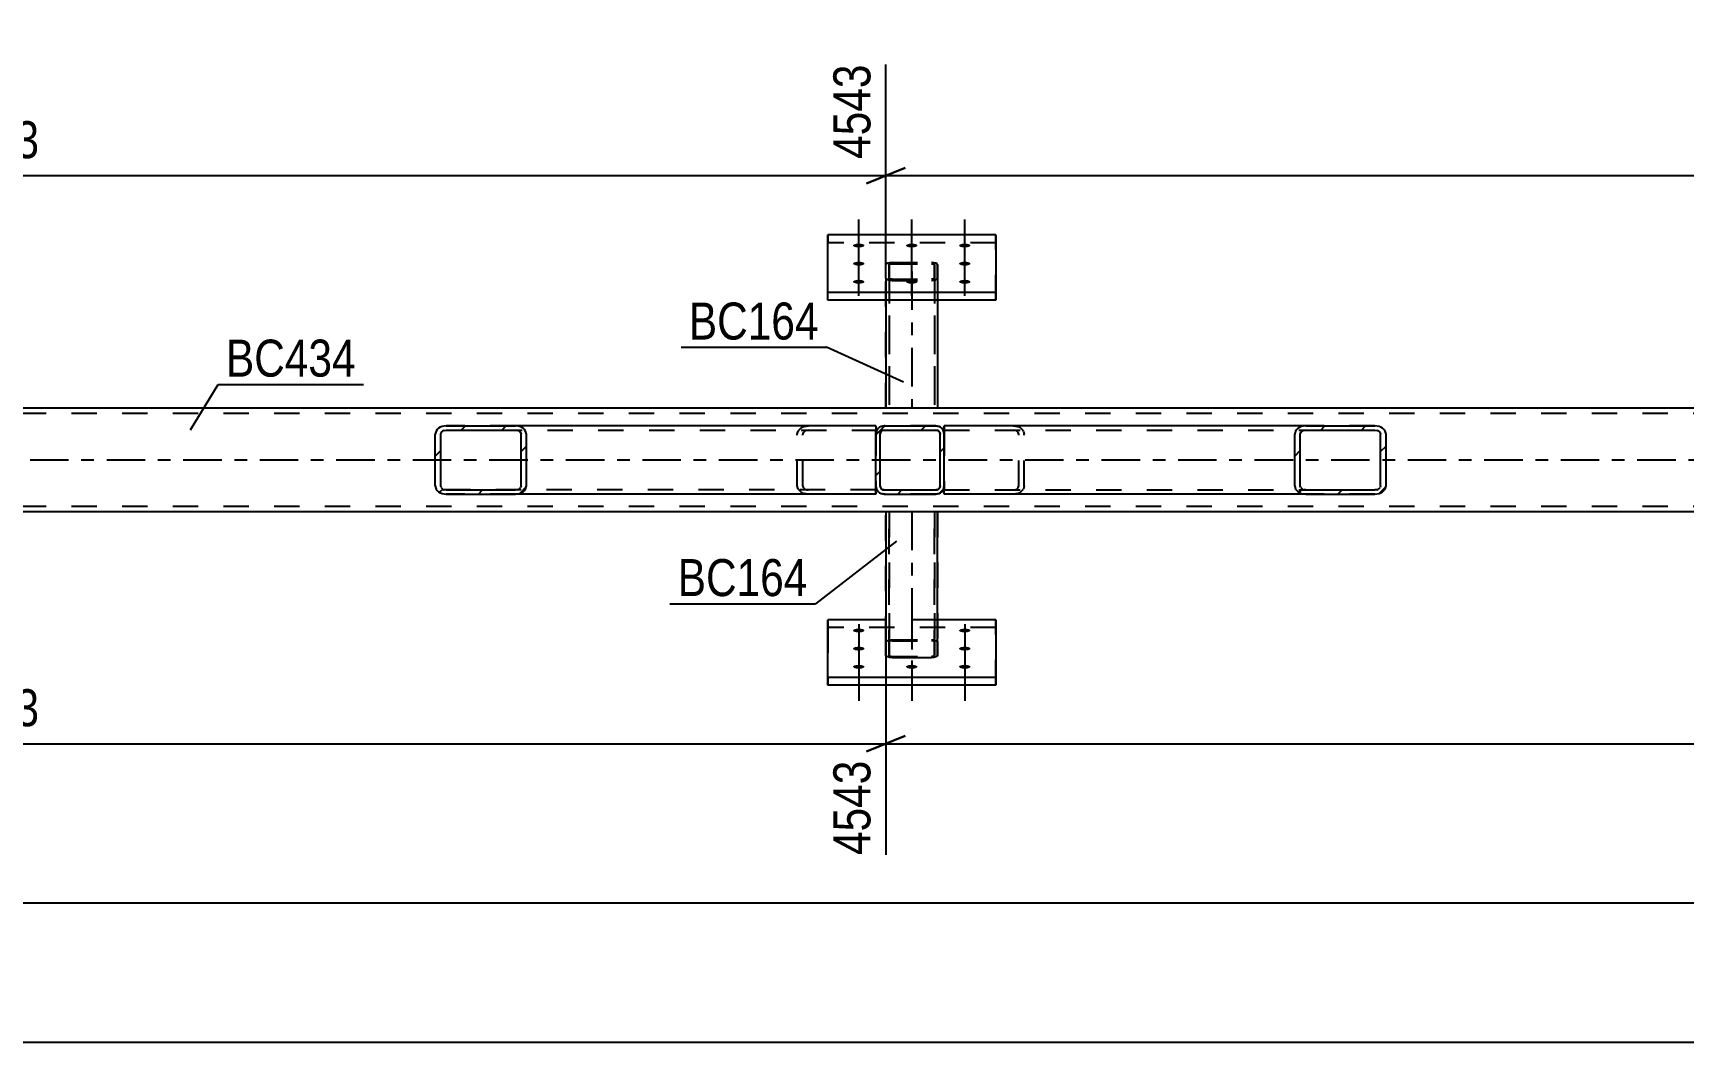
# Model space of a CAD drawing. Header units: millimetres. Extents: x 0 to 841, y 0 to 594.
# Drawn here: x 127.6 to 255.2, y 181.7 to 259.8 of the extents above; entities that cross this region are included whole.
import ezdxf

# ---------------------------------------------------------------- set-up
doc = ezdxf.new("R2010")
doc.units = ezdxf.units.MM
doc.linetypes.add('DXK_LINE_DOT2', pattern=[3.9198, 1.9599, -1.9599])
doc.linetypes.add('DXK_LINE_DOT3', pattern=[5.9187, 2.979, -0.9799, 0.9799, -0.9799])
doc.styles.add('Arial Narrow', font='ARIALN.TTF', dxfattribs={"height": 0.2})

# ---------------------------------------------------------------- blocks, each defined once
blk = doc.blocks.new('Part-761549750-3060 - 3031')
at = {"color": 7, "linetype": 'DXK_LINE_DOT2'}
for p, q in [((193.61, 241.91), (193.57, 241.85)), ((193.57, 240.81), (193.57, 241.85)), ((193.57, 230.74), (193.57, 241.85)), ((193.71, 241.96), (193.61, 241.91)), ((193.86, 242), (193.71, 241.96)), ((193.81, 241.85), (193.83, 241.88)), ((193.81, 240.81), (193.81, 241.85)), ((193.81, 241.85), (193.81, 230.74)), ((193.83, 241.88), (193.88, 241.91)), ((194.05, 242.01), (193.86, 242)), ((193.88, 241.91), (193.96, 241.92)), ((193.96, 241.92), (194.05, 241.93)), ((194.05, 242.01), (197.09, 242.01)), ((194.05, 241.93), (197.09, 241.93)), ((197.27, 242), (197.09, 242.01)), ((197.09, 241.93), (197.18, 241.92)), ((197.18, 241.92), (197.26, 241.91)), ((197.26, 241.91), (197.31, 241.88)), ((197.43, 241.96), (197.27, 242)), ((197.31, 241.88), (197.33, 241.85)), ((197.33, 240.81), (197.33, 241.85)), ((197.33, 241.85), (197.33, 230.74)), ((197.53, 241.91), (197.43, 241.96)), ((197.57, 241.85), (197.53, 241.91)), ((197.57, 240.81), (197.57, 241.85)), ((197.57, 241.85), (197.57, 230.74)), ((193.57, 240.81), (193.57, 239.11)), ((193.57, 240.81), (193.61, 240.75)), ((193.61, 240.75), (193.71, 240.69)), ((193.71, 240.69), (193.86, 240.66)), ((193.81, 240.81), (193.81, 230.74)), ((193.83, 240.78), (193.81, 240.81)), ((193.88, 240.75), (193.83, 240.78)), ((193.86, 240.66), (194.05, 240.64)), ((193.96, 240.73), (193.88, 240.75)), ((194.05, 240.73), (193.96, 240.73)), ((194.05, 240.73), (197.09, 240.73)), ((194.05, 240.64), (197.09, 240.64)), ((197.18, 240.73), (197.09, 240.73)), ((197.09, 240.64), (197.27, 240.66)), ((197.26, 240.75), (197.18, 240.73)), ((197.31, 240.78), (197.26, 240.75)), ((197.27, 240.66), (197.43, 240.69)), ((197.33, 240.81), (197.31, 240.78)), ((197.33, 240.81), (197.33, 230.74)), ((197.43, 240.69), (197.53, 240.75)), ((197.53, 240.75), (197.57, 240.81)), ((197.57, 240.81), (197.57, 239.11)), ((197.57, 230.74), (193.57, 230.74)), ((197.57, 230.74), (197.57, 230.74))]:
    blk.add_line(p, q, dxfattribs=at)
at = {"color": 7, "linetype": 'DXK_LINE_DOT3'}
blk.add_line((195.57, 241.33), (195.57, 230.74), dxfattribs=at)
at = {"color": 2, "linetype": 'Continuous'}
for p, q in [((193.57, 239.11), (193.57, 230.74)), ((197.57, 239.11), (197.57, 230.74))]:
    blk.add_line(p, q, dxfattribs=at)
blk = doc.blocks.new('Part-761549750-3177 - 3031')
at = {"color": 2, "linetype": 'Continuous'}
for p, q in [((202.07, 244.15), (189.07, 244.15)), ((189.07, 239.71), (189.07, 244.15)), ((202.07, 244.15), (202.07, 239.71)), ((202.07, 239.71), (189.07, 239.71)), ((189.07, 239.11), (189.07, 239.71)), ((202.07, 239.11), (189.07, 239.11)), ((202.07, 239.71), (202.07, 239.11))]:
    blk.add_line(p, q, dxfattribs=at)
at = {"color": 7, "linetype": 'DXK_LINE_DOT2'}
for p, q in [((189.07, 244.15), (189.07, 243.55)), ((202.07, 243.55), (202.07, 244.15)), ((202.07, 243.55), (189.07, 243.55)), ((189.07, 239.11), (189.07, 243.55)), ((202.07, 239.11), (202.07, 243.55))]:
    blk.add_line(p, q, dxfattribs=at)
blk = doc.blocks.new('Bolt-761549750-3113 - 3031')
at = {"linetype": 'Continuous'}
for points in [[(191.47, 243.18), (191.38, 243.19), (191.29, 243.2), (191.21, 243.21), (191.14, 243.23), (191.09, 243.26), (191.05, 243.29), (191.03, 243.32), (191.03, 243.35), (191.05, 243.38), (191.09, 243.41), (191.14, 243.43), (191.21, 243.45), (191.29, 243.47), (191.38, 243.48), (191.47, 243.48), (191.56, 243.48), (191.65, 243.47), (191.73, 243.45), (191.8, 243.43), (191.85, 243.41), (191.89, 243.38), (191.91, 243.35), (191.91, 243.32), (191.89, 243.29), (191.85, 243.26), (191.8, 243.23), (191.73, 243.21), (191.65, 243.2), (191.56, 243.19)], [(195.57, 243.18), (195.48, 243.19), (195.39, 243.2), (195.31, 243.21), (195.24, 243.23), (195.19, 243.26), (195.15, 243.29), (195.13, 243.32), (195.13, 243.35), (195.15, 243.38), (195.19, 243.41), (195.24, 243.43), (195.31, 243.45), (195.39, 243.47), (195.48, 243.48), (195.57, 243.48), (195.66, 243.48), (195.75, 243.47), (195.83, 243.45), (195.9, 243.43), (195.95, 243.41), (195.99, 243.38), (196.01, 243.35), (196.01, 243.32), (195.99, 243.29), (195.95, 243.26), (195.9, 243.23), (195.83, 243.21), (195.75, 243.2), (195.66, 243.19)], [(199.67, 243.18), (199.58, 243.19), (199.49, 243.2), (199.41, 243.21), (199.34, 243.23), (199.29, 243.26), (199.25, 243.29), (199.23, 243.32), (199.23, 243.35), (199.25, 243.38), (199.29, 243.41), (199.34, 243.43), (199.41, 243.45), (199.49, 243.47), (199.58, 243.48), (199.67, 243.48), (199.76, 243.48), (199.85, 243.47), (199.93, 243.45), (200, 243.43), (200.05, 243.41), (200.09, 243.38), (200.11, 243.35), (200.11, 243.32), (200.09, 243.29), (200.05, 243.26), (200, 243.23), (199.93, 243.21), (199.85, 243.2), (199.76, 243.19)], [(191.47, 241.78), (191.38, 241.78), (191.29, 241.79), (191.21, 241.81), (191.14, 241.83), (191.09, 241.86), (191.05, 241.88), (191.03, 241.91), (191.03, 241.95), (191.05, 241.98), (191.09, 242.01), (191.14, 242.03), (191.21, 242.05), (191.29, 242.07), (191.38, 242.08), (191.47, 242.08), (191.56, 242.08), (191.65, 242.07), (191.73, 242.05), (191.8, 242.03), (191.85, 242.01), (191.89, 241.98), (191.91, 241.95), (191.91, 241.91), (191.89, 241.88), (191.85, 241.86), (191.8, 241.83), (191.73, 241.81), (191.65, 241.79), (191.56, 241.78)], [(199.67, 241.78), (199.58, 241.78), (199.49, 241.79), (199.41, 241.81), (199.34, 241.83), (199.29, 241.86), (199.25, 241.88), (199.23, 241.91), (199.23, 241.95), (199.25, 241.98), (199.29, 242.01), (199.34, 242.03), (199.41, 242.05), (199.49, 242.07), (199.58, 242.08), (199.67, 242.08), (199.76, 242.08), (199.85, 242.07), (199.93, 242.05), (200, 242.03), (200.05, 242.01), (200.09, 241.98), (200.11, 241.95), (200.11, 241.91), (200.09, 241.88), (200.05, 241.86), (200, 241.83), (199.93, 241.81), (199.85, 241.79), (199.76, 241.78)], [(191.47, 240.38), (191.38, 240.38), (191.29, 240.39), (191.21, 240.41), (191.14, 240.43), (191.09, 240.45), (191.05, 240.48), (191.03, 240.51), (191.03, 240.54), (191.05, 240.57), (191.09, 240.6), (191.14, 240.63), (191.21, 240.65), (191.29, 240.67), (191.38, 240.68), (191.47, 240.68), (191.56, 240.68), (191.65, 240.67), (191.73, 240.65), (191.8, 240.63), (191.85, 240.6), (191.89, 240.57), (191.91, 240.54), (191.91, 240.51), (191.89, 240.48), (191.85, 240.45), (191.8, 240.43), (191.73, 240.41), (191.65, 240.39), (191.56, 240.38)], [(195.57, 240.38), (195.48, 240.38), (195.39, 240.39), (195.31, 240.41), (195.24, 240.43), (195.19, 240.45), (195.15, 240.48), (195.13, 240.51), (195.13, 240.54), (195.15, 240.57), (195.19, 240.6), (195.24, 240.63), (195.31, 240.65), (195.39, 240.67), (195.48, 240.68), (195.57, 240.68), (195.66, 240.68), (195.75, 240.67), (195.83, 240.65), (195.9, 240.63), (195.95, 240.6), (195.99, 240.57), (196.01, 240.54), (196.01, 240.51), (195.99, 240.48), (195.95, 240.45), (195.9, 240.43), (195.83, 240.41), (195.75, 240.39), (195.66, 240.38)], [(199.67, 240.38), (199.58, 240.38), (199.49, 240.39), (199.41, 240.41), (199.34, 240.43), (199.29, 240.45), (199.25, 240.48), (199.23, 240.51), (199.23, 240.54), (199.25, 240.57), (199.29, 240.6), (199.34, 240.63), (199.41, 240.65), (199.49, 240.67), (199.58, 240.68), (199.67, 240.68), (199.76, 240.68), (199.85, 240.67), (199.93, 240.65), (200, 240.63), (200.05, 240.6), (200.09, 240.57), (200.11, 240.54), (200.11, 240.51), (200.09, 240.48), (200.05, 240.45), (200, 240.43), (199.93, 240.41), (199.85, 240.39), (199.76, 240.38)]]:
    blk.add_hatch(color=1, dxfattribs=at).paths.add_polyline_path(points)
at = {"color": 1, "linetype": 'Continuous'}
for p, q in [((191.47, 242.24), (191.47, 245.36)), ((195.57, 242.24), (195.57, 245.36)), ((199.67, 242.24), (199.67, 245.36)), ((191.47, 240.84), (191.47, 243.96)), ((199.67, 240.84), (199.67, 243.96)), ((191.47, 239.44), (191.47, 242.56)), ((195.57, 239.44), (195.57, 242.56)), ((199.67, 239.44), (199.67, 242.56))]:
    blk.add_line(p, q, dxfattribs=at)
blk = doc.blocks.new('Part-761549750-3035 - 3031')
at = {"color": 2, "linetype": 'Continuous'}
for p, q in [((193.57, 214.37), (189.07, 214.37)), ((189.07, 209.92), (189.07, 214.37)), ((202.07, 214.37), (197.57, 214.37)), ((202.07, 214.37), (202.07, 209.92)), ((202.07, 209.92), (189.07, 209.92)), ((189.07, 209.32), (189.07, 209.92)), ((202.07, 209.32), (189.07, 209.32)), ((202.07, 209.92), (202.07, 209.32))]:
    blk.add_line(p, q, dxfattribs=at)
at = {"color": 7, "linetype": 'DXK_LINE_DOT2'}
for p, q in [((189.07, 214.37), (189.07, 213.77)), ((202.07, 213.77), (189.07, 213.77)), ((189.07, 213.77), (189.07, 209.32)), ((197.57, 214.37), (193.57, 214.37)), ((202.07, 213.77), (202.07, 214.37)), ((202.07, 209.32), (202.07, 213.77))]:
    blk.add_line(p, q, dxfattribs=at)
blk = doc.blocks.new('Part-761549750-3053 - 3031')
at = {"color": 2, "linetype": 'Continuous'}
for p, q in [((555.88, 230.74), (68.2, 230.74)), ((555.88, 222.74), (68.2, 222.74))]:
    blk.add_line(p, q, dxfattribs=at)
at = {"color": 7, "linetype": 'DXK_LINE_DOT2'}
for p, q in [((555.88, 230.34), (68.2, 230.34)), ((555.88, 223.14), (68.2, 223.14))]:
    blk.add_line(p, q, dxfattribs=at)
at = {"color": 7, "linetype": 'DXK_LINE_DOT3'}
blk.add_line((68.2, 226.74), (555.88, 226.74), dxfattribs=at)
blk = doc.blocks.new('Part-761549750-3159 - 3031')
at = {"linetype": 'Continuous'}
h = blk.add_hatch(dxfattribs=at)
h.set_pattern_fill('', scale=0.7, style=0, pattern_type=0)
h.set_pattern_definition([(45, (165.2474, 224.1456), (-1.57154, 1.57154), [])])
h.paths.add_polyline_path([(164.92, 224.1), (165.25, 224.15), (165.52, 224.28), (165.71, 224.49), (165.78, 224.74), (165.78, 228.74), (165.71, 228.98), (165.52, 229.19), (165.25, 229.33), (164.92, 229.38), (159.57, 229.38), (159.25, 229.33), (158.97, 229.19), (158.78, 228.98), (158.72, 228.74), (158.72, 224.74), (158.78, 224.49), (158.97, 224.28), (159.25, 224.15), (159.57, 224.1)])
h.paths.add_polyline_path([(159.41, 224.44), (159.27, 224.51), (159.18, 224.61), (159.15, 224.74), (159.15, 228.74), (159.18, 228.86), (159.27, 228.96), (159.41, 229.03), (159.57, 229.06), (164.92, 229.06), (165.08, 229.03), (165.22, 228.96), (165.32, 228.86), (165.35, 228.74), (165.35, 224.74), (165.32, 224.61), (165.22, 224.51), (165.08, 224.44), (164.92, 224.42), (159.57, 224.42)])
at = {"color": 2, "linetype": 'Continuous'}
for p, q in [((158.78, 228.98), (158.72, 228.74)), ((158.72, 224.74), (158.72, 228.74)), ((159.15, 228.74), (159.18, 228.86)), ((159.15, 224.74), (159.15, 228.74)), ((159.57, 229.38), (159.25, 229.33)), ((159.41, 229.03), (159.57, 229.06)), ((159.57, 229.38), (164.92, 229.38)), ((159.57, 229.06), (164.92, 229.06)), ((192.8, 229.38), (164.92, 229.38)), ((165.25, 229.33), (164.92, 229.38)), ((164.92, 229.06), (165.08, 229.03)), ((165.32, 228.86), (165.35, 228.74)), ((165.35, 224.74), (165.35, 228.74)), ((165.78, 228.74), (165.71, 228.98)), ((165.78, 224.74), (165.78, 228.74)), ((192.8, 229.38), (192.8, 229.33)), ((192.8, 229.33), (192.8, 228.98)), ((192.8, 224.28), (192.8, 228.98)), ((158.72, 224.74), (158.78, 224.49)), ((159.18, 224.61), (159.15, 224.74)), ((165.35, 224.74), (165.32, 224.61)), ((165.71, 224.49), (165.78, 224.74)), ((159.25, 224.15), (159.57, 224.1)), ((159.57, 224.42), (159.41, 224.44)), ((159.57, 224.42), (164.92, 224.42)), ((159.57, 224.1), (164.92, 224.1)), ((165.08, 224.44), (164.92, 224.42)), ((164.92, 224.1), (165.25, 224.15)), ((192.8, 224.1), (164.92, 224.1)), ((192.8, 224.28), (192.8, 224.1))]:
    blk.add_line(p, q, dxfattribs=at)
at = {"color": 7, "linetype": 'DXK_LINE_DOT2'}
for p, q in [((164.92, 229.38), (159.57, 229.38)), ((159.57, 229.06), (192.8, 229.06)), ((186.72, 228.74), (186.79, 228.98)), ((186.72, 224.74), (186.72, 228.74)), ((187.18, 228.86), (187.15, 228.74)), ((187.15, 224.74), (187.15, 228.74)), ((187.25, 229.33), (187.58, 229.38)), ((187.58, 229.06), (187.42, 229.03)), ((192.8, 229.38), (192.8, 229.06)), ((192.8, 229.06), (192.8, 224.51)), ((186.79, 224.49), (186.72, 224.74)), ((187.15, 224.74), (187.18, 224.61)), ((192.8, 224.42), (159.57, 224.42)), ((164.92, 224.1), (159.57, 224.1)), ((187.58, 224.1), (187.25, 224.15)), ((187.42, 224.44), (187.58, 224.42)), ((192.8, 224.44), (192.8, 224.51)), ((192.8, 224.42), (192.8, 224.44)), ((192.8, 224.1), (192.8, 224.42))]:
    blk.add_line(p, q, dxfattribs=at)
at = {"color": 2, "linetype": 'Continuous'}
for centre, radius, start, end in [((159.45, 228.57), 0.783, 105.1297, 148.4718), ((159.51, 228.65), 0.391, 105.1297, 148.4718), ((164.98, 228.65), 0.391, 31.5282, 74.8703), ((165.04, 228.57), 0.783, 31.5282, 74.8703), ((159.51, 224.82), 0.391, 211.5282, 254.8703), ((164.98, 224.82), 0.391, 285.1297, 328.4718), ((159.45, 224.9), 0.783, 211.5282, 254.8703), ((165.04, 224.9), 0.783, 285.1297, 328.4718)]:
    blk.add_arc(centre, radius, start, end, dxfattribs=at)
at = {"color": 7, "linetype": 'DXK_LINE_DOT2'}
for centre, radius, start, end in [((187.46, 228.57), 0.783, 105.1297, 148.4718), ((187.52, 228.65), 0.391, 105.1297, 148.4718), ((187.52, 224.82), 0.391, 211.5282, 254.8703), ((187.46, 224.9), 0.783, 211.5282, 254.8703)]:
    blk.add_arc(centre, radius, start, end, dxfattribs=at)
blk = doc.blocks.new('Part-761549750-3054 - 3031')
at = {"linetype": 'Continuous'}
h = blk.add_hatch(dxfattribs=at)
h.set_pattern_fill('', scale=0.7, style=0, pattern_type=0)
h.set_pattern_definition([(45, (197.6808, 224.1456), (-1.57154, 1.57154), [])])
h.paths.add_polyline_path([(197.44, 224.1), (197.68, 224.15), (197.89, 224.28), (198.03, 224.49), (198.08, 224.74), (198.08, 228.74), (198.03, 228.98), (197.89, 229.19), (197.68, 229.33), (197.44, 229.38), (193.44, 229.38), (193.19, 229.33), (192.98, 229.19), (192.84, 228.98), (192.8, 228.74), (192.8, 224.74), (192.84, 224.49), (192.98, 224.28), (193.19, 224.15), (193.44, 224.1)])
h.paths.add_polyline_path([(193.31, 224.44), (193.21, 224.51), (193.14, 224.61), (193.12, 224.74), (193.12, 228.74), (193.14, 228.86), (193.21, 228.96), (193.31, 229.03), (193.44, 229.06), (197.44, 229.06), (197.56, 229.03), (197.66, 228.96), (197.73, 228.86), (197.76, 228.74), (197.76, 224.74), (197.73, 224.61), (197.66, 224.51), (197.56, 224.44), (197.44, 224.42), (193.44, 224.42)])
at = {"color": 2, "linetype": 'Continuous'}
for p, q in [((192.8, 228.74), (192.84, 228.98)), ((192.84, 228.98), (192.8, 228.74)), ((192.8, 224.74), (192.8, 228.74)), ((193.12, 228.74), (193.14, 228.86)), ((193.12, 224.74), (193.12, 228.74)), ((193.44, 229.38), (193.19, 229.33)), ((193.31, 229.03), (193.44, 229.06)), ((193.44, 229.38), (197.44, 229.38)), ((193.44, 229.06), (197.44, 229.06)), ((197.68, 229.33), (197.44, 229.38)), ((197.44, 229.06), (197.56, 229.03)), ((197.76, 228.74), (197.73, 228.86)), ((197.73, 228.86), (197.76, 228.74)), ((197.76, 224.74), (197.76, 228.74)), ((197.76, 224.74), (197.76, 228.74)), ((198.08, 228.74), (198.03, 228.98)), ((198.08, 224.74), (198.08, 228.74)), ((192.84, 224.49), (192.8, 224.74)), ((192.8, 224.74), (192.84, 224.49)), ((193.14, 224.61), (193.12, 224.74)), ((197.73, 224.61), (197.76, 224.74)), ((197.76, 224.74), (197.73, 224.61)), ((198.03, 224.49), (198.08, 224.74)), ((193.19, 224.15), (193.44, 224.1)), ((193.44, 224.42), (193.31, 224.44)), ((193.44, 224.42), (197.44, 224.42)), ((193.44, 224.1), (197.44, 224.1)), ((197.56, 224.44), (197.44, 224.42)), ((197.44, 224.1), (197.68, 224.15))]:
    blk.add_line(p, q, dxfattribs=at)
at = {"color": 7, "linetype": 'DXK_LINE_DOT2'}
for p, q in [((192.8, 224.74), (192.8, 228.74)), ((192.8, 228.74), (192.8, 228.74)), ((193.14, 228.86), (193.12, 228.74)), ((193.12, 228.74), (193.12, 228.74)), ((193.12, 224.74), (193.12, 228.74)), ((193.14, 228.86), (193.14, 228.86)), ((193.19, 229.33), (193.44, 229.38)), ((193.44, 229.06), (193.31, 229.03)), ((197.44, 229.38), (193.44, 229.38)), ((193.44, 229.06), (193.44, 229.06)), ((193.44, 229.06), (197.44, 229.06)), ((197.44, 229.38), (197.68, 229.33)), ((197.44, 229.06), (197.44, 229.06)), ((197.56, 229.03), (197.44, 229.06)), ((197.76, 228.74), (197.76, 228.74)), ((198.03, 228.98), (198.08, 228.74)), ((198.08, 224.74), (198.08, 228.74)), ((198.08, 228.74), (198.08, 228.74)), ((192.8, 224.74), (192.8, 224.74)), ((193.12, 224.74), (193.12, 224.74)), ((193.12, 224.74), (193.12, 224.73)), ((193.12, 224.73), (193.14, 224.61)), ((197.76, 224.74), (197.76, 224.74)), ((198.08, 224.74), (198.03, 224.49)), ((198.08, 224.74), (198.08, 224.74)), ((193.44, 224.1), (193.19, 224.15)), ((193.31, 224.44), (193.44, 224.42)), ((193.44, 224.42), (193.44, 224.42)), ((193.44, 224.42), (197.44, 224.42)), ((193.44, 224.1), (193.44, 224.1)), ((197.44, 224.1), (193.44, 224.1)), ((197.44, 224.42), (197.56, 224.44)), ((197.44, 224.42), (197.44, 224.42)), ((197.68, 224.15), (197.44, 224.1))]:
    blk.add_line(p, q, dxfattribs=at)
for centre, radius, start, end in [((193.44, 228.74), 0.64, 112.5, 157.5), ((193.44, 228.74), 0.32, 112.5, 157.5), ((197.44, 228.74), 0.32, 22.5, 67.5), ((197.44, 228.74), 0.64, 22.5, 67.5), ((193.44, 224.74), 0.32, 202.5, 247.5), ((197.44, 224.74), 0.32, 292.5, 337.5), ((193.44, 224.74), 0.64, 202.5, 247.5), ((197.44, 224.74), 0.64, 292.5, 337.5)]:
    blk.add_arc(centre, radius, start, end, dxfattribs=at)
at = {"color": 2, "linetype": 'Continuous'}
for centre, radius, start, end in [((193.44, 228.74), 0.64, 112.5, 157.5), ((193.44, 228.74), 0.32, 112.5, 157.5), ((197.44, 228.74), 0.32, 22.5, 67.5), ((197.44, 228.74), 0.64, 22.5, 67.5), ((193.44, 224.74), 0.32, 202.5, 247.5), ((197.44, 224.74), 0.32, 292.5, 337.5), ((193.44, 224.74), 0.64, 202.5, 247.5), ((197.44, 224.74), 0.64, 292.5, 337.5)]:
    blk.add_arc(centre, radius, start, end, dxfattribs=at)
blk = doc.blocks.new('Part-761549750-3102 - 3031')
at = {"linetype": 'Continuous'}
h = blk.add_hatch(dxfattribs=at)
h.set_pattern_fill('', scale=0.7, style=0, pattern_type=0)
h.set_pattern_definition([(45, (231.7187, 224.1456), (-1.57154, 1.57154), [])])
h.paths.add_polyline_path([(231.39, 224.1), (231.72, 224.15), (232, 224.28), (232.18, 224.49), (232.25, 224.74), (232.25, 228.74), (232.18, 228.98), (232, 229.19), (231.72, 229.33), (231.39, 229.38), (226.05, 229.38), (225.72, 229.33), (225.44, 229.19), (225.26, 228.98), (225.19, 228.74), (225.19, 224.74), (225.26, 224.49), (225.44, 224.28), (225.72, 224.15), (226.05, 224.1)])
h.paths.add_polyline_path([(225.88, 224.44), (225.74, 224.51), (225.65, 224.61), (225.62, 224.74), (225.62, 228.74), (225.65, 228.86), (225.74, 228.96), (225.88, 229.03), (226.05, 229.06), (231.39, 229.06), (231.56, 229.03), (231.69, 228.96), (231.79, 228.86), (231.82, 228.74), (231.82, 224.74), (231.79, 224.61), (231.69, 224.51), (231.56, 224.44), (231.39, 224.42), (226.05, 224.42)])
at = {"color": 2, "linetype": 'Continuous'}
for p, q in [((198.07, 229.06), (198.07, 229.38)), ((198.08, 229.33), (198.07, 229.38)), ((226.05, 229.38), (198.07, 229.38)), ((198.07, 229.06), (198.08, 229.06)), ((198.08, 229.06), (198.07, 229.06)), ((198.08, 229.03), (198.07, 229.06)), ((198.08, 229.33), (198.08, 228.74)), ((225.26, 228.98), (225.19, 228.74)), ((225.19, 224.74), (225.19, 228.74)), ((225.62, 228.74), (225.65, 228.86)), ((225.62, 224.74), (225.62, 228.74)), ((226.05, 229.38), (225.72, 229.33)), ((225.88, 229.03), (226.05, 229.06)), ((226.05, 229.38), (231.39, 229.38)), ((226.05, 229.06), (231.39, 229.06)), ((231.72, 229.33), (231.39, 229.38)), ((231.39, 229.06), (231.56, 229.03)), ((231.79, 228.86), (231.82, 228.74)), ((231.82, 224.74), (231.82, 228.74)), ((232.25, 228.74), (232.18, 228.98)), ((232.25, 224.74), (232.25, 228.74)), ((198.08, 224.49), (198.08, 224.73)), ((225.19, 224.74), (225.26, 224.49)), ((225.65, 224.61), (225.62, 224.74)), ((231.82, 224.74), (231.79, 224.61)), ((232.18, 224.49), (232.25, 224.74)), ((198.07, 224.42), (198.08, 224.44)), ((198.07, 224.42), (198.08, 224.42)), ((198.08, 224.42), (198.07, 224.42)), ((198.07, 224.1), (198.07, 224.42)), ((198.07, 224.1), (198.08, 224.15)), ((226.05, 224.1), (198.07, 224.1)), ((198.08, 224.15), (198.08, 224.49)), ((225.72, 224.15), (226.05, 224.1)), ((226.05, 224.42), (225.88, 224.44)), ((226.05, 224.42), (231.39, 224.42)), ((226.05, 224.1), (231.39, 224.1)), ((231.56, 224.44), (231.39, 224.42)), ((231.39, 224.1), (231.72, 224.15))]:
    blk.add_line(p, q, dxfattribs=at)
at = {"color": 7, "linetype": 'DXK_LINE_DOT2'}
for p, q in [((198.08, 229.06), (231.39, 229.06)), ((198.08, 229.03), (198.08, 224.44)), ((198.08, 224.73), (198.08, 228.74)), ((203.41, 229.38), (203.74, 229.33)), ((203.58, 229.03), (203.41, 229.06)), ((203.84, 228.74), (203.81, 228.86)), ((203.84, 224.74), (203.84, 228.74)), ((204.2, 228.98), (204.27, 228.74)), ((204.27, 224.74), (204.27, 228.74)), ((231.39, 229.38), (226.05, 229.38)), ((203.81, 224.61), (203.84, 224.74)), ((204.27, 224.74), (204.2, 224.49)), ((198.08, 224.42), (231.39, 224.42)), ((203.41, 224.42), (203.58, 224.44)), ((203.74, 224.15), (203.41, 224.1)), ((231.39, 224.1), (226.05, 224.1))]:
    blk.add_line(p, q, dxfattribs=at)
for centre, radius, start, end in [((203.48, 228.65), 0.391, 31.5127, 74.8601), ((203.54, 228.57), 0.783, 31.5127, 74.8601), ((203.48, 224.82), 0.391, 285.1399, 328.4873), ((203.54, 224.9), 0.783, 285.1399, 328.4873)]:
    blk.add_arc(centre, radius, start, end, dxfattribs=at)
at = {"color": 2, "linetype": 'Continuous'}
for centre, radius, start, end in [((225.92, 228.57), 0.783, 105.1399, 148.4873), ((225.99, 228.65), 0.391, 105.1399, 148.4873), ((231.45, 228.65), 0.391, 31.5127, 74.8601), ((231.51, 228.57), 0.783, 31.5127, 74.8601), ((225.99, 224.82), 0.391, 211.5127, 254.8601), ((231.45, 224.82), 0.391, 285.1399, 328.4873), ((225.92, 224.9), 0.783, 211.5127, 254.8601), ((231.51, 224.9), 0.783, 285.1399, 328.4873)]:
    blk.add_arc(centre, radius, start, end, dxfattribs=at)
blk = doc.blocks.new('Bolt-761549750-3111 - 3031')
at = {"linetype": 'Continuous'}
for points in [[(191.47, 213.4), (191.38, 213.4), (191.29, 213.41), (191.21, 213.43), (191.14, 213.45), (191.09, 213.47), (191.05, 213.5), (191.03, 213.53), (191.03, 213.56), (191.05, 213.59), (191.09, 213.62), (191.14, 213.65), (191.21, 213.67), (191.29, 213.68), (191.38, 213.69), (191.47, 213.7), (191.56, 213.69), (191.65, 213.68), (191.73, 213.67), (191.8, 213.65), (191.85, 213.62), (191.89, 213.59), (191.91, 213.56), (191.91, 213.53), (191.89, 213.5), (191.85, 213.47), (191.8, 213.45), (191.73, 213.43), (191.65, 213.41), (191.56, 213.4)], [(199.67, 213.4), (199.58, 213.4), (199.49, 213.41), (199.41, 213.43), (199.34, 213.45), (199.29, 213.47), (199.25, 213.5), (199.23, 213.53), (199.23, 213.56), (199.25, 213.59), (199.29, 213.62), (199.34, 213.65), (199.41, 213.67), (199.49, 213.68), (199.58, 213.69), (199.67, 213.7), (199.76, 213.69), (199.85, 213.68), (199.93, 213.67), (200, 213.65), (200.05, 213.62), (200.09, 213.59), (200.11, 213.56), (200.11, 213.53), (200.09, 213.5), (200.05, 213.47), (200, 213.45), (199.93, 213.43), (199.85, 213.41), (199.76, 213.4)], [(191.47, 211.99), (191.38, 212), (191.29, 212.01), (191.21, 212.02), (191.14, 212.04), (191.09, 212.07), (191.05, 212.1), (191.03, 212.13), (191.03, 212.16), (191.05, 212.19), (191.09, 212.22), (191.14, 212.25), (191.21, 212.27), (191.29, 212.28), (191.38, 212.29), (191.47, 212.3), (191.56, 212.29), (191.65, 212.28), (191.73, 212.27), (191.8, 212.25), (191.85, 212.22), (191.89, 212.19), (191.91, 212.16), (191.91, 212.13), (191.89, 212.1), (191.85, 212.07), (191.8, 212.04), (191.73, 212.02), (191.65, 212.01), (191.56, 212)], [(199.67, 211.99), (199.58, 212), (199.49, 212.01), (199.41, 212.02), (199.34, 212.04), (199.29, 212.07), (199.25, 212.1), (199.23, 212.13), (199.23, 212.16), (199.25, 212.19), (199.29, 212.22), (199.34, 212.25), (199.41, 212.27), (199.49, 212.28), (199.58, 212.29), (199.67, 212.3), (199.76, 212.29), (199.85, 212.28), (199.93, 212.27), (200, 212.25), (200.05, 212.22), (200.09, 212.19), (200.11, 212.16), (200.11, 212.13), (200.09, 212.1), (200.05, 212.07), (200, 212.04), (199.93, 212.02), (199.85, 212.01), (199.76, 212)], [(191.47, 210.59), (191.38, 210.6), (191.29, 210.6), (191.21, 210.62), (191.14, 210.64), (191.09, 210.67), (191.05, 210.7), (191.03, 210.73), (191.03, 210.76), (191.05, 210.79), (191.09, 210.82), (191.14, 210.84), (191.21, 210.86), (191.29, 210.88), (191.38, 210.89), (191.47, 210.89), (191.56, 210.89), (191.65, 210.88), (191.73, 210.86), (191.8, 210.84), (191.85, 210.82), (191.89, 210.79), (191.91, 210.76), (191.91, 210.73), (191.89, 210.7), (191.85, 210.67), (191.8, 210.64), (191.73, 210.62), (191.65, 210.6), (191.56, 210.6)], [(195.57, 210.59), (195.48, 210.6), (195.39, 210.6), (195.31, 210.62), (195.24, 210.64), (195.19, 210.67), (195.15, 210.7), (195.13, 210.73), (195.13, 210.76), (195.15, 210.79), (195.19, 210.82), (195.24, 210.84), (195.31, 210.86), (195.39, 210.88), (195.48, 210.89), (195.57, 210.89), (195.66, 210.89), (195.75, 210.88), (195.83, 210.86), (195.9, 210.84), (195.95, 210.82), (195.99, 210.79), (196.01, 210.76), (196.01, 210.73), (195.99, 210.7), (195.95, 210.67), (195.9, 210.64), (195.83, 210.62), (195.75, 210.6), (195.66, 210.6)], [(199.67, 210.59), (199.58, 210.6), (199.49, 210.6), (199.41, 210.62), (199.34, 210.64), (199.29, 210.67), (199.25, 210.7), (199.23, 210.73), (199.23, 210.76), (199.25, 210.79), (199.29, 210.82), (199.34, 210.84), (199.41, 210.86), (199.49, 210.88), (199.58, 210.89), (199.67, 210.89), (199.76, 210.89), (199.85, 210.88), (199.93, 210.86), (200, 210.84), (200.05, 210.82), (200.09, 210.79), (200.11, 210.76), (200.11, 210.73), (200.09, 210.7), (200.05, 210.67), (200, 210.64), (199.93, 210.62), (199.85, 210.6), (199.76, 210.6)]]:
    blk.add_hatch(color=1, dxfattribs=at).paths.add_polyline_path(points)
at = {"color": 1, "linetype": 'Continuous'}
for p, q in [((191.47, 214.04), (191.47, 210.92)), ((199.67, 214.04), (199.67, 210.92)), ((191.47, 212.63), (191.47, 209.51)), ((199.67, 212.63), (199.67, 209.51)), ((191.47, 211.23), (191.47, 208.11)), ((195.57, 211.23), (195.57, 208.11)), ((199.67, 211.23), (199.67, 208.11))]:
    blk.add_line(p, q, dxfattribs=at)
at = {"color": 1, "linetype": 'DXK_LINE_DOT2'}
blk.add_line((195.57, 214.04), (195.57, 210.92), dxfattribs=at)
blk = doc.blocks.new('Part-761549750-3170 - 3031')
at = {"color": 2, "linetype": 'Continuous'}
for p, q in [((193.57, 222.74), (193.57, 211.62)), ((197.57, 211.62), (197.57, 222.74)), ((193.6, 211.56), (193.57, 211.62)), ((193.71, 211.51), (193.6, 211.56)), ((193.86, 211.47), (193.71, 211.51)), ((194.05, 211.46), (193.86, 211.47)), ((194.05, 211.46), (197.09, 211.46)), ((197.27, 211.47), (197.09, 211.46)), ((197.43, 211.51), (197.27, 211.47)), ((197.53, 211.56), (197.43, 211.51)), ((197.57, 211.62), (197.53, 211.56))]:
    blk.add_line(p, q, dxfattribs=at)
at = {"color": 7, "linetype": 'DXK_LINE_DOT2'}
for p, q in [((197.57, 222.74), (193.57, 222.74)), ((193.57, 212.66), (193.57, 222.74)), ((193.81, 211.62), (193.81, 222.74)), ((193.81, 222.74), (193.81, 212.66)), ((197.33, 211.62), (197.33, 222.74)), ((197.33, 222.74), (197.33, 212.66)), ((197.57, 222.74), (197.57, 222.74)), ((197.57, 222.74), (197.57, 212.66)), ((193.57, 212.66), (193.6, 212.73)), ((193.57, 211.62), (193.57, 212.66)), ((193.6, 212.73), (193.71, 212.78)), ((193.71, 212.78), (193.86, 212.82)), ((193.83, 212.7), (193.81, 212.66)), ((193.81, 212.66), (193.81, 211.62)), ((193.88, 212.72), (193.83, 212.7)), ((193.86, 212.82), (194.05, 212.83)), ((193.96, 212.74), (193.88, 212.72)), ((194.05, 212.75), (193.96, 212.74)), ((194.05, 212.83), (197.09, 212.83)), ((194.05, 212.75), (197.09, 212.75)), ((197.09, 212.83), (197.27, 212.82)), ((197.18, 212.74), (197.09, 212.75)), ((197.26, 212.72), (197.18, 212.74)), ((197.26, 212.72), (197.27, 212.72)), ((197.27, 212.82), (197.43, 212.78)), ((197.27, 212.72), (197.31, 212.7)), ((197.33, 212.66), (197.31, 212.7)), ((197.33, 212.66), (197.33, 211.62)), ((197.43, 212.78), (197.53, 212.73)), ((197.53, 212.73), (197.57, 212.66)), ((197.57, 212.66), (197.57, 211.62)), ((193.81, 211.62), (193.83, 211.59)), ((193.83, 211.59), (193.88, 211.57)), ((193.88, 211.57), (193.96, 211.55)), ((193.96, 211.55), (194.05, 211.54)), ((194.05, 211.54), (197.09, 211.54)), ((197.09, 211.54), (197.18, 211.55)), ((197.18, 211.55), (197.26, 211.57)), ((197.26, 211.57), (197.31, 211.59)), ((197.31, 211.59), (197.33, 211.62))]:
    blk.add_line(p, q, dxfattribs=at)
at = {"color": 7, "linetype": 'DXK_LINE_DOT3'}
blk.add_line((195.57, 222.74), (195.57, 212.14), dxfattribs=at)
blk = doc.blocks.new('StraightDimension-761549750-3238 - 3031')
at = {"color": 7, "linetype": 'Continuous'}
for p, q in [((55.3, 221.74), (55.3, 201.66)), ((193.57, 219.37), (193.57, 196.18)), ((56.8, 205.39), (53.8, 204.19)), ((55.3, 204.79), (193.57, 204.79)), ((192.07, 204.19), (195.07, 205.39))]:
    blk.add_line(p, q, dxfattribs=at)
at = {"color": 0}
blk.add_wipeout([(128.69, 205.54), (128.69, 209.74), (120.18, 209.74), (120.18, 205.54)], dxfattribs=at)
at = {"color": 3, "style": 'Arial Narrow'}
blk.add_text('4543', height=2.863, dxfattribs=at).set_placement((120.78, 206.14))
at = {"color": 0, "linetype": 'Continuous'}
for points in [[(54.7, 204.09), (50.5, 204.09), (50.5, 201.06), (54.7, 201.06)], [(192.97, 204.09), (188.77, 204.09), (188.77, 195.58), (192.97, 195.58)]]:
    blk.add_wipeout(points, dxfattribs=at)
at = {"color": 3, "linetype": 'Continuous', "style": 'Arial Narrow'}
for s, height, p in [('0', 2.86, (54.1, 201.66)), ('4543', 2.863, (192.37, 196.18))]:
    blk.add_text(s, height=height, rotation=90.0002, dxfattribs=at).set_placement(p)
blk = doc.blocks.new('StraightDimension-761549750-3254 - 3031')
at = {"color": 7, "linetype": 'Continuous'}
for p, q in [((193.57, 219.37), (193.57, 196.18)), ((426.9, 217.45), (426.9, 194.35)), ((195.07, 205.39), (192.07, 204.19)), ((193.57, 204.79), (426.9, 204.79)), ((425.4, 204.19), (428.4, 205.39))]:
    blk.add_line(p, q, dxfattribs=at)
at = {"color": 0}
blk.add_wipeout([(314.49, 205.54), (314.49, 209.74), (305.98, 209.74), (305.98, 205.54)], dxfattribs=at)
at = {"color": 3, "style": 'Arial Narrow'}
blk.add_text('5833', height=2.863, dxfattribs=at).set_placement((306.58, 206.14))
at = {"color": 0, "linetype": 'Continuous'}
blk.add_wipeout([(426.3, 204.09), (422.1, 204.09), (422.1, 193.75), (426.3, 193.75)], dxfattribs=at)
at = {"color": 3, "linetype": 'Continuous', "style": 'Arial Narrow'}
blk.add_text('10377', height=2.863, rotation=90.0002, dxfattribs=at).set_placement((425.7, 194.35))
blk = doc.blocks.new('StraightDimension-761549750-3297 - 3031')
at = {"color": 7, "linetype": 'Continuous'}
for p, q in [((426.9, 231.74), (426.9, 259.18)), ((193.57, 241.64), (193.57, 257.35)), ((195.07, 249.34), (192.07, 248.14)), ((425.4, 248.14), (428.4, 249.34)), ((193.57, 248.74), (426.9, 248.74))]:
    blk.add_line(p, q, dxfattribs=at)
at = {"color": 0}
blk.add_wipeout([(314.49, 249.49), (314.49, 253.69), (305.98, 253.69), (305.98, 249.49)], dxfattribs=at)
at = {"color": 3, "style": 'Arial Narrow'}
blk.add_text('5833', height=2.863, dxfattribs=at).set_placement((306.58, 250.09))
at = {"color": 0, "linetype": 'Continuous'}
blk.add_wipeout([(426.3, 259.78), (422.1, 259.78), (422.1, 249.44), (426.3, 249.44)], dxfattribs=at)
at = {"color": 3, "linetype": 'Continuous', "style": 'Arial Narrow'}
blk.add_text('10377', height=2.863, rotation=90.0002, dxfattribs=at).set_placement((425.7, 250.04))
blk = doc.blocks.new('StraightDimension-761549750-3303 - 3031')
at = {"color": 7, "linetype": 'Continuous'}
for p, q in [((193.57, 241.64), (193.57, 257.35)), ((55.3, 231.74), (55.3, 254.24)), ((56.8, 249.34), (53.8, 248.14)), ((192.07, 248.14), (195.07, 249.34)), ((55.3, 248.74), (193.57, 248.74))]:
    blk.add_line(p, q, dxfattribs=at)
at = {"color": 0}
blk.add_wipeout([(128.69, 249.49), (128.69, 253.69), (120.18, 253.69), (120.18, 249.49)], dxfattribs=at)
at = {"color": 3, "style": 'Arial Narrow'}
blk.add_text('4543', height=2.863, dxfattribs=at).set_placement((120.78, 250.09))
at = {"color": 0, "linetype": 'Continuous'}
for points in [[(192.97, 257.95), (188.77, 257.95), (188.77, 249.44), (192.97, 249.44)], [(54.7, 254.84), (50.5, 254.84), (50.5, 251.81), (54.7, 251.81)]]:
    blk.add_wipeout(points, dxfattribs=at)
at = {"color": 3, "linetype": 'Continuous', "style": 'Arial Narrow'}
for s, height, p in [('4543', 2.863, (192.37, 250.04)), ('0', 2.86, (54.1, 252.41))]:
    blk.add_text(s, height=height, rotation=90.0002, dxfattribs=at).set_placement(p)
blk = doc.blocks.new('StraightDimension-761549750-3370 - 3031')
at = {"color": 7, "linetype": 'Continuous'}
blk.add_line((54.3, 181.71), (569.78, 181.71), dxfattribs=at)
blk = doc.blocks.new('StraightDimension-761549750-6667 - 3031')
at = {"color": 7, "linetype": 'Continuous'}
blk.add_line((55.3, 192.47), (568.78, 192.47), dxfattribs=at)
blk = doc.blocks.new('Mark-761549750-3049 - 3031')
at = {"color": 0}
blk.add_wipeout([(152.58, 233.19), (152.58, 236.19), (142.53, 236.19), (142.53, 233.19)], dxfattribs=at)
blk.add_wipeout([(152.58, 233.19), (152.58, 236.19), (142.53, 236.19), (142.53, 233.19)], dxfattribs=at)
at = {"color": 30, "linetype": 'Continuous'}
for p, q in [((139.78, 229.07), (141.93, 232.59)), ((141.93, 232.59), (153.18, 232.59))]:
    blk.add_line(p, q, dxfattribs=at)
at = {"color": 3, "style": 'Arial Narrow'}
blk.add_text('BC434', height=2.863, dxfattribs=at).set_placement((142.53, 233.19))
blk = doc.blocks.new('Mark-761549750-3056 - 3031')
at = {"color": 0}
blk.add_wipeout([(188.38, 236.06), (188.38, 239.06), (178.33, 239.06), (178.33, 236.06)], dxfattribs=at)
blk.add_wipeout([(188.38, 236.06), (188.38, 239.06), (178.33, 239.06), (178.33, 236.06)], dxfattribs=at)
at = {"color": 30, "linetype": 'Continuous'}
for p in [(177.73, 235.46), (194.93, 232.75)]:
    blk.add_line(p, (188.98, 235.46), dxfattribs=at)
at = {"color": 3, "style": 'Arial Narrow'}
blk.add_text('BC164', height=2.863, dxfattribs=at).set_placement((178.33, 236.06))
blk = doc.blocks.new('Mark-761549750-3166 - 3031')
at = {"color": 0}
blk.add_wipeout([(187.52, 216.21), (187.52, 219.21), (177.47, 219.21), (177.47, 216.21)], dxfattribs=at)
blk.add_wipeout([(187.52, 216.21), (187.52, 219.21), (177.47, 219.21), (177.47, 216.21)], dxfattribs=at)
at = {"color": 30, "linetype": 'Continuous'}
for p in [(194.38, 220.47), (176.87, 215.61)]:
    blk.add_line(p, (188.12, 215.61), dxfattribs=at)
at = {"color": 3, "style": 'Arial Narrow'}
blk.add_text('BC164', height=2.863, dxfattribs=at).set_placement((177.47, 216.21))

msp = doc.modelspace()

# ---------------------------------------------------------------- block references
for name in ['Bolt-761549750-3113 - 3031', 'Part-761549750-3177 - 3031', 'Part-761549750-3060 - 3031', 'Part-761549750-3053 - 3031', 'Part-761549750-3159 - 3031', 'Part-761549750-3054 - 3031', 'Part-761549750-3102 - 3031', 'Part-761549750-3170 - 3031', 'Part-761549750-3035 - 3031', 'Bolt-761549750-3111 - 3031']:
    msp.add_blockref(name, (0, 0))

# ---------------------------------------------------------------- next in the draw order: block references
for name in ['StraightDimension-761549750-3297 - 3031', 'StraightDimension-761549750-3238 - 3031']:
    msp.add_blockref(name, (0, 0))

# ---------------------------------------------------------------- next in the draw order: block references
for name in ['StraightDimension-761549750-3303 - 3031', 'StraightDimension-761549750-3254 - 3031']:
    msp.add_blockref(name, (0, 0))

# ---------------------------------------------------------------- next in the draw order: block references
for name in ['Mark-761549750-3056 - 3031', 'Mark-761549750-3049 - 3031', 'StraightDimension-761549750-3370 - 3031']:
    msp.add_blockref(name, (0, 0))

# ---------------------------------------------------------------- next in the draw order: block references
msp.add_blockref('StraightDimension-761549750-6667 - 3031', (0, 0))

# ---------------------------------------------------------------- next in the draw order: block references
msp.add_blockref('Mark-761549750-3166 - 3031', (0, 0))

doc.saveas('drawing.dxf')
